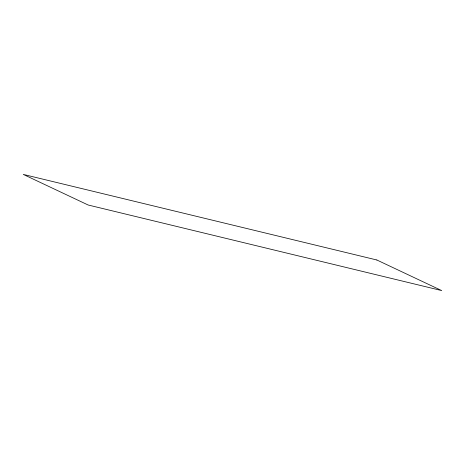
<?xml version="1.0" encoding="UTF-8"?>
<svg xmlns="http://www.w3.org/2000/svg" width="465" height="465" viewBox="0 0 465 465"><rect width="100%" height="100%" fill="white"/><g stroke="black" fill="none" stroke-linecap="round" stroke-linejoin="round"><path stroke-width="0.7" d="M376.848 259.993L23.25 174.398L88.152 205.007L441.75 290.602L376.848 259.993"/></g></svg>
